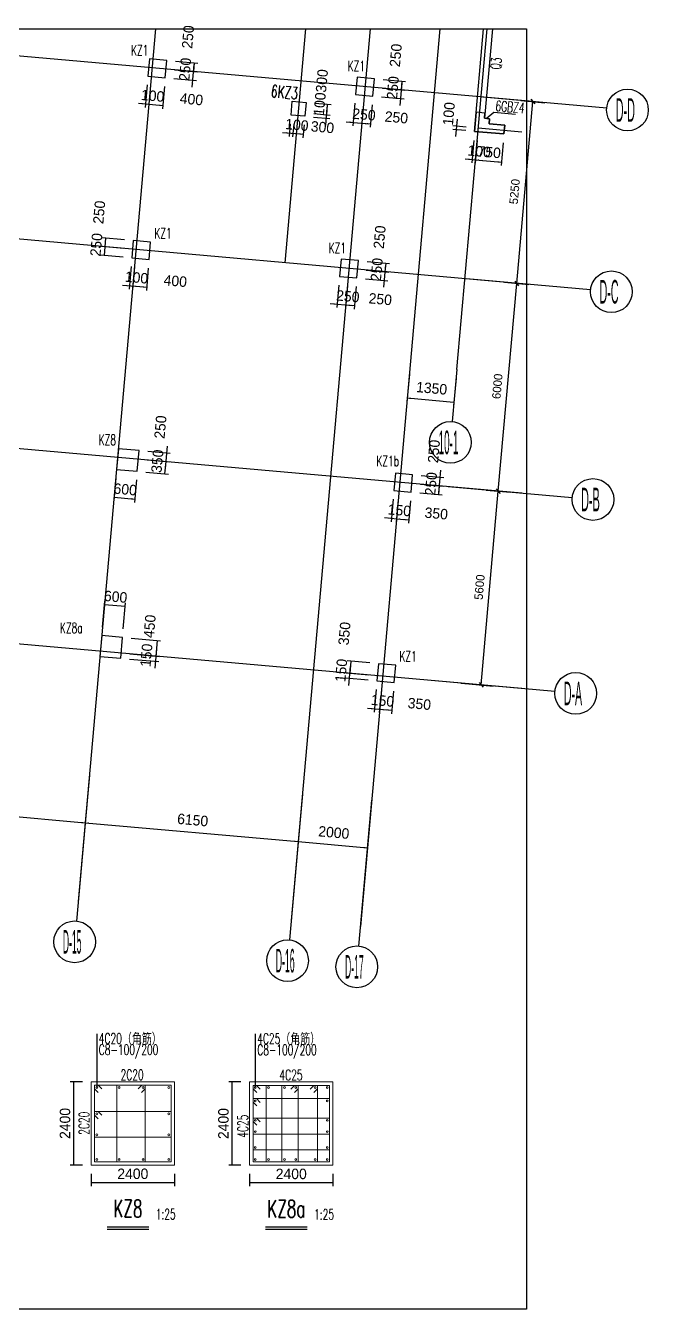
# Model space of a CAD drawing. Extents: x 19107 to 699106, y -67310 to 245688.
# Drawn here: x 46924 to 64838, y -67310 to -30380 of the extents above; entities that cross this region are included whole.
import ezdxf
from ezdxf.enums import TextEntityAlignment as Align

# ---------------------------------------------------------------- set-up
doc = ezdxf.new("R2010")
doc.units = 0
doc.header["$LTSCALE"] = 100
doc.header["$MEASUREMENT"] = 0
for name, color, linetype in [('22000', 2, 'Continuous'), ('AXIS', 3, 'Continuous'), ('b边缘构件', 235, 'Continuous'), ('cnum', 7, 'Continuous'), ('COLU', 7, 'Continuous'), ('DIM', 3, 'Continuous'), ('DOTE', 253, 'Continuous'), ('L-AXIS', 3, 'Continuous'), ('NUM', 7, 'Continuous'), ('PUB_DIM', 3, 'Continuous'), ('TEXT', 7, 'Continuous'), ('THICK', 6, 'Continuous'), ('THIN', 7, 'Continuous'), ('wall-主楼', 2, 'Continuous'), ('剪力墙身标注', 7, 'Continuous'), ('小尺寸', 4, 'Continuous'), ('柱', 2, 'Continuous')]:
    doc.layers.add(name, color=color, linetype=linetype)
for name, color, linetype, lineweight in [('REIN', 6, 'Continuous', 18), ('Z-柱大样外框', 7, 'ByLayer', 18), ('Z-详图标注', 3, 'Continuous', 18)]:
    doc.layers.add(name, color=color, linetype=linetype, lineweight=lineweight)
doc.styles.add('cadreader_textstyle', font='cadreader_textstyle')
doc.styles.add('hztxt', font='hztxt')
doc.styles.get("Standard").update_dxf_attribs({"font": 'standard'})
doc.dimstyles.get("Standard").update_dxf_attribs({"dimtxt": 300, "dimasz": 100, "dimexe": 100, "dimexo": 250, "dimgap": 100, "dimtad": 0, "dimtoh": 1, "dimdec": 0, "dimdsep": 46, "dimcen": 0.09, "dimclrt": 7, "dimadec": 0, "dimazin": 0, "dimtfac": 1, "dimtdec": 4, "dimtofl": 0, "dimtmove": 0, "dimatfit": 3, "dimfxl": 1, "dimtolj": 1, "dimtzin": 0, "dimarcsym": 0})

# ---------------------------------------------------------------- blocks, each defined once
blk = doc.blocks.new('*D3913')
at = {"layer": 'Z-详图标注', "color": 0, "linetype": 'ByBlock', "lineweight": -2}
for p, q in [((48807, -63413), (48807, -63763)), ((51207, -63413), (51207, -63763)), ((48807, -63663), (51207, -63663))]:
    blk.add_line(p, q, dxfattribs=at)
for points in [[(48807, -63663), (48907, -63647), (48907, -63680)], [(51207, -63663), (51107, -63680), (51107, -63647)]]:
    blk.add_solid(points, dxfattribs=at)
at = {"layer": 'Z-详图标注', "color": 7, "linetype": 'Continuous', "lineweight": -2, "insert": (50007, -63413), "char_height": 300, "width": 785, "attachment_point": 5, "style": 'hztxt'}
blk.add_mtext('2400', dxfattribs=at)
blk = doc.blocks.new('*D3546')
at = {"layer": 'Z-详图标注', "color": 0, "linetype": 'ByBlock', "lineweight": -2}
for p, q in [((48557, -60763), (48207, -60763)), ((48307, -63163), (48307, -60763)), ((48557, -63163), (48207, -63163))]:
    blk.add_line(p, q, dxfattribs=at)
for points in [[(48307, -60763), (48324, -60863), (48290, -60863)], [(48307, -63163), (48290, -63063), (48324, -63063)]]:
    blk.add_solid(points, dxfattribs=at)
at = {"layer": 'Z-详图标注', "color": 7, "linetype": 'Continuous', "lineweight": -2, "insert": (48057, -61963), "char_height": 300, "width": 785, "attachment_point": 5, "rotation": 90, "style": 'hztxt'}
blk.add_mtext('2400', dxfattribs=at)
blk = doc.blocks.new('*D2139')
at = {"layer": 'Z-详图标注', "color": 0, "linetype": 'ByBlock', "lineweight": -2}
for p, q in [((53365, -63416), (53365, -63766)), ((55765, -63416), (55765, -63766)), ((53365, -63666), (55765, -63666))]:
    blk.add_line(p, q, dxfattribs=at)
for points in [[(53365, -63666), (53465, -63650), (53465, -63683)], [(55765, -63666), (55665, -63683), (55665, -63650)]]:
    blk.add_solid(points, dxfattribs=at)
at = {"layer": 'Z-详图标注', "color": 7, "linetype": 'Continuous', "lineweight": -2, "insert": (54565, -63416), "char_height": 300, "width": 785, "attachment_point": 5, "style": 'hztxt'}
blk.add_mtext('2400', dxfattribs=at)
blk = doc.blocks.new('*D1775')
at = {"layer": 'Z-详图标注', "color": 0, "linetype": 'ByBlock', "lineweight": -2}
for p, q in [((53115, -60766), (52765, -60766)), ((52865, -63166), (52865, -60766)), ((53115, -63166), (52765, -63166))]:
    blk.add_line(p, q, dxfattribs=at)
for points in [[(52865, -60766), (52881, -60866), (52848, -60866)], [(52865, -63166), (52848, -63066), (52881, -63066)]]:
    blk.add_solid(points, dxfattribs=at)
at = {"layer": 'Z-详图标注', "color": 7, "linetype": 'Continuous', "lineweight": -2, "insert": (52615, -61966), "char_height": 300, "width": 785, "attachment_point": 5, "rotation": 90, "style": 'hztxt'}
blk.add_mtext('2400', dxfattribs=at)
blk = doc.blocks.new('*D270')
at = {"layer": 'L-AXIS', "color": 0, "linetype": 'ByBlock', "lineweight": -2}
for p, q in [((41586, -51309), (41456, -52774)), ((48758, -51945), (48628, -53410)), ((41465, -52674), (48637, -53310))]:
    blk.add_line(p, q, dxfattribs=at)
for points in [[(41465, -52674), (41566, -52666), (41563, -52699)], [(48637, -53310), (48535, -53318), (48538, -53285)]]:
    blk.add_solid(points, dxfattribs=at)
at = {"layer": 'L-AXIS', "color": 7, "linetype": 'Continuous', "lineweight": -2, "insert": (45082, -52643), "char_height": 300, "width": 780, "attachment_point": 5, "rotation": 354.9316, "style": 'hztxt'}
blk.add_mtext('7200', dxfattribs=at)
blk = doc.blocks.new('_AXISO')
blk.add_circle((0, 0), 0.5)
blk = doc.blocks.new('*D1167')
at = {"layer": 'L-AXIS', "color": 0, "linetype": 'ByBlock', "lineweight": -2}
for p, q in [((48758, -51945), (48628, -53410)), ((54884, -52488), (54754, -53953)), ((48637, -53310), (54763, -53853))]:
    blk.add_line(p, q, dxfattribs=at)
for points in [[(48637, -53310), (48738, -53302), (48735, -53335)], [(54763, -53853), (54661, -53861), (54664, -53828)]]:
    blk.add_solid(points, dxfattribs=at)
at = {"layer": 'L-AXIS', "color": 7, "linetype": 'Continuous', "lineweight": -2, "insert": (51730, -53233), "char_height": 300, "width": 765, "attachment_point": 5, "rotation": 354.9316, "style": 'hztxt'}
blk.add_mtext('6150', dxfattribs=at)
blk = doc.blocks.new('*D4771')
at = {"layer": 'L-AXIS', "color": 0, "linetype": 'ByBlock', "lineweight": -2}
for p, q in [((54884, -52488), (54754, -53953)), ((56876, -52665), (56746, -54130)), ((54763, -53853), (56755, -54030))]:
    blk.add_line(p, q, dxfattribs=at)
for points in [[(54763, -53853), (54864, -53846), (54861, -53879)], [(56755, -54030), (56654, -54038), (56657, -54005)]]:
    blk.add_solid(points, dxfattribs=at)
at = {"layer": 'L-AXIS', "color": 7, "linetype": 'Continuous', "lineweight": -2, "insert": (55790, -53593), "char_height": 300, "width": 780, "attachment_point": 5, "rotation": 354.9316, "style": 'hztxt'}
blk.add_mtext('2000', dxfattribs=at)
blk = doc.blocks.new('*D4376')
at = {"layer": 'L-AXIS', "color": 0, "linetype": 'ByBlock', "lineweight": -2}
for p, q in [((57963, -40402), (57893, -41200)), ((59308, -40522), (59237, -41320)), ((59246, -41220), (57901, -41101))]:
    blk.add_line(p, q, dxfattribs=at)
for points in [[(57901, -41101), (58002, -41093), (58000, -41126)], [(59246, -41220), (59145, -41228), (59148, -41195)]]:
    blk.add_solid(points, dxfattribs=at)
at = {"layer": 'L-AXIS', "color": 7, "linetype": 'Continuous', "lineweight": -2, "insert": (58605, -40812), "char_height": 300, "width": 690, "attachment_point": 5, "rotation": 354.9316, "style": 'hztxt'}
blk.add_mtext('1350', dxfattribs=at)
blk = doc.blocks.new('*D915')
at = {"layer": '小尺寸', "color": 0, "linetype": 'ByBlock', "lineweight": -2}
for p, q in [((59814, -33679), (59757, -34327)), ((59914, -33688), (59857, -34336)), ((59567, -34210), (60065, -34254))]:
    blk.add_line(p, q, dxfattribs=at)
for points in [[(59766, -34227), (59665, -34235), (59668, -34202)], [(59865, -34236), (59966, -34228), (59963, -34261)]]:
    blk.add_solid(points, dxfattribs=at)
at = {"layer": '小尺寸', "color": 7, "linetype": 'Continuous', "lineweight": -2, "insert": (59974, -33995), "char_height": 300, "width": 476.67, "attachment_point": 5, "rotation": 354.9316, "style": 'hztxt'}
blk.add_mtext('100', dxfattribs=at)
blk = doc.blocks.new('*D4491')
at = {"layer": '小尺寸', "color": 0, "linetype": 'ByBlock', "lineweight": -2}
for p, q in [((59914, -33688), (59857, -34336)), ((60661, -33754), (60604, -34402)), ((59865, -34236), (60612, -34302))]:
    blk.add_line(p, q, dxfattribs=at)
for points in [[(59865, -34236), (59966, -34228), (59963, -34261)], [(60612, -34302), (60511, -34310), (60514, -34277)]]:
    blk.add_solid(points, dxfattribs=at)
at = {"layer": '小尺寸', "color": 7, "linetype": 'Continuous', "lineweight": -2, "insert": (60261, -34020), "char_height": 300, "width": 566.67, "attachment_point": 5, "rotation": 354.9316, "style": 'hztxt'}
blk.add_mtext('750', dxfattribs=at)
blk = doc.blocks.new('*D17')
at = {"layer": '小尺寸', "color": 0, "linetype": 'ByBlock', "lineweight": -2}
for p, q in [((59335, -33074), (59291, -33572)), ((59588, -33398), (59209, -33364)), ((59597, -33298), (59217, -33264))]:
    blk.add_line(p, q, dxfattribs=at)
for points in [[(59317, -33273), (59309, -33172), (59342, -33175)], [(59308, -33373), (59316, -33474), (59283, -33471)]]:
    blk.add_solid(points, dxfattribs=at)
at = {"layer": '小尺寸', "color": 7, "linetype": 'Continuous', "lineweight": -2, "insert": (59098, -32914), "char_height": 300, "width": 476.67, "attachment_point": 5, "rotation": 84.9316, "style": 'hztxt'}
blk.add_mtext('100', dxfattribs=at)
blk = doc.blocks.new('*D4972')
at = {"layer": '小尺寸', "color": 0, "linetype": 'ByBlock', "lineweight": -2}
for p, q in [((54536, -33200), (54503, -33567)), ((54636, -33209), (54603, -33576)), ((54313, -33450), (54811, -33494))]:
    blk.add_line(p, q, dxfattribs=at)
for points in [[(54512, -33467), (54411, -33475), (54414, -33442)], [(54612, -33476), (54713, -33469), (54710, -33502)]]:
    blk.add_solid(points, dxfattribs=at)
at = {"layer": '小尺寸', "color": 7, "linetype": 'Continuous', "lineweight": -2, "insert": (54727, -33235), "char_height": 300, "width": 476.67, "attachment_point": 5, "rotation": 354.9316, "style": 'hztxt'}
blk.add_mtext('100', dxfattribs=at)
blk = doc.blocks.new('*D3244')
at = {"layer": '小尺寸', "color": 0, "linetype": 'ByBlock', "lineweight": -2}
for p, q in [((54636, -33209), (54603, -33576)), ((54934, -33236), (54902, -33602)), ((54612, -33476), (54911, -33503))]:
    blk.add_line(p, q, dxfattribs=at)
for points in [[(54612, -33476), (54713, -33469), (54710, -33502)], [(54911, -33503), (54810, -33511), (54813, -33477)]]:
    blk.add_solid(points, dxfattribs=at)
at = {"layer": '小尺寸', "color": 7, "linetype": 'Continuous', "lineweight": -2, "insert": (55464, -33301), "char_height": 300, "width": 566.67, "attachment_point": 5, "rotation": 354.9316, "style": 'hztxt'}
blk.add_mtext('300', dxfattribs=at)
blk = doc.blocks.new('*D2880')
at = {"layer": '小尺寸', "color": 0, "linetype": 'ByBlock', "lineweight": -2}
for p, q in [((55557, -33241), (55602, -32743)), ((55206, -33009), (55675, -33050)), ((55214, -32909), (55683, -32951))]:
    blk.add_line(p, q, dxfattribs=at)
for points in [[(55584, -32942), (55576, -32841), (55609, -32844)], [(55575, -33042), (55583, -33143), (55550, -33140)]]:
    blk.add_solid(points, dxfattribs=at)
at = {"layer": '小尺寸', "color": 7, "linetype": 'Continuous', "lineweight": -2, "insert": (55384, -32635), "char_height": 300, "width": 476.67, "attachment_point": 5, "rotation": 84.9316, "style": 'hztxt'}
blk.add_mtext('100', dxfattribs=at)
blk = doc.blocks.new('*D3821')
at = {"layer": '小尺寸', "color": 0, "linetype": 'ByBlock', "lineweight": -2}
for p, q in [((55241, -32610), (55710, -32652)), ((55584, -32942), (55610, -32643)), ((55214, -32909), (55683, -32951))]:
    blk.add_line(p, q, dxfattribs=at)
for points in [[(55584, -32942), (55576, -32841), (55609, -32844)], [(55610, -32643), (55618, -32744), (55585, -32741)]]:
    blk.add_solid(points, dxfattribs=at)
at = {"layer": '小尺寸', "color": 7, "linetype": 'Continuous', "lineweight": -2, "insert": (55447, -31967), "char_height": 300, "width": 566.67, "attachment_point": 5, "rotation": 84.9316, "style": 'hztxt'}
blk.add_mtext('300', dxfattribs=at)
blk = doc.blocks.new('*D4090')
at = {"layer": 'DIM', "color": 0, "linetype": 'ByBlock', "lineweight": -2}
for p, q in [((49516, -43397), (49458, -44044)), ((50113, -43450), (50056, -44097)), ((49467, -43945), (50065, -43998))]:
    blk.add_line(p, q, dxfattribs=at)
for points in [[(49467, -43945), (49568, -43937), (49565, -43970)], [(50065, -43998), (49964, -44006), (49967, -43972)]]:
    blk.add_solid(points, dxfattribs=at)
at = {"layer": 'DIM', "color": 7, "linetype": 'Continuous', "lineweight": -2, "insert": (49788, -43722), "char_height": 300, "width": 556.67, "attachment_point": 5, "rotation": 354.9316, "style": 'hztxt'}
blk.add_mtext('600', dxfattribs=at)
blk = doc.blocks.new('*D5092')
at = {"layer": 'DIM', "color": 0, "linetype": 'ByBlock', "lineweight": -2}
for p, q in [((50415, -42874), (51063, -42932)), ((50932, -43272), (50963, -42923)), ((50385, -43223), (51032, -43280))]:
    blk.add_line(p, q, dxfattribs=at)
for points in [[(50932, -43272), (50925, -43171), (50958, -43173)], [(50963, -42923), (50971, -43024), (50938, -43021)]]:
    blk.add_solid(points, dxfattribs=at)
at = {"layer": 'DIM', "color": 7, "linetype": 'Continuous', "lineweight": -2, "insert": (50713, -42910), "char_height": 300, "width": 566.67, "attachment_point": 5, "rotation": 84.9316, "style": 'hztxt'}
blk.add_mtext('350', dxfattribs=at)
blk = doc.blocks.new('*D4713')
at = {"layer": 'DIM', "color": 0, "linetype": 'ByBlock', "lineweight": -2}
for p, q in [((50438, -42625), (51085, -42683)), ((50946, -43122), (51003, -42475)), ((50415, -42874), (51063, -42932))]:
    blk.add_line(p, q, dxfattribs=at)
for points in [[(50985, -42674), (50978, -42573), (51011, -42576)], [(50963, -42923), (50971, -43024), (50938, -43021)]]:
    blk.add_solid(points, dxfattribs=at)
at = {"layer": 'DIM', "color": 7, "linetype": 'Continuous', "lineweight": -2, "insert": (50801, -41928), "char_height": 300, "width": 566.67, "attachment_point": 5, "rotation": 84.9316, "style": 'hztxt'}
blk.add_mtext('250', dxfattribs=at)
blk = doc.blocks.new('*D4948')
at = {"layer": 'DIM', "color": 0, "linetype": 'ByBlock', "lineweight": -2}
for p, q in [((55932, -37842), (55874, -38489)), ((56181, -37864), (56123, -38511)), ((55684, -38372), (56331, -38429))]:
    blk.add_line(p, q, dxfattribs=at)
for points in [[(55883, -38390), (55782, -38397), (55785, -38364)], [(56132, -38412), (56233, -38404), (56230, -38437)]]:
    blk.add_solid(points, dxfattribs=at)
at = {"layer": 'DIM', "color": 7, "linetype": 'Continuous', "lineweight": -2, "insert": (56194, -38166), "char_height": 300, "width": 566.67, "attachment_point": 5, "rotation": 354.9316, "style": 'hztxt'}
blk.add_mtext('250', dxfattribs=at)
blk = doc.blocks.new('*D3196')
at = {"layer": 'DIM', "color": 0, "linetype": 'ByBlock', "lineweight": -2}
for p, q in [((56181, -37864), (56123, -38511)), ((56430, -37886), (56372, -38533)), ((56132, -38412), (56381, -38434))]:
    blk.add_line(p, q, dxfattribs=at)
for points in [[(56132, -38412), (56233, -38404), (56230, -38437)], [(56381, -38434), (56280, -38442), (56283, -38408)]]:
    blk.add_solid(points, dxfattribs=at)
at = {"layer": 'DIM', "color": 7, "linetype": 'Continuous', "lineweight": -2, "insert": (57127, -38249), "char_height": 300, "width": 566.67, "attachment_point": 5, "rotation": 354.9316, "style": 'hztxt'}
blk.add_mtext('250', dxfattribs=at)
blk = doc.blocks.new('*D2864')
at = {"layer": 'DIM', "color": 0, "linetype": 'ByBlock', "lineweight": -2}
for p, q in [((57231, -37907), (57288, -37259)), ((56701, -37659), (57348, -37716)), ((56723, -37410), (57370, -37467))]:
    blk.add_line(p, q, dxfattribs=at)
for points in [[(57271, -37459), (57263, -37358), (57296, -37360)], [(57249, -37708), (57256, -37809), (57223, -37806)]]:
    blk.add_solid(points, dxfattribs=at)
at = {"layer": 'DIM', "color": 7, "linetype": 'Continuous', "lineweight": -2, "insert": (57025, -37396), "char_height": 300, "width": 566.67, "attachment_point": 5, "rotation": 84.9316, "style": 'hztxt'}
blk.add_mtext('250', dxfattribs=at)
blk = doc.blocks.new('*D3789')
at = {"layer": 'DIM', "color": 0, "linetype": 'ByBlock', "lineweight": -2}
for p, q in [((56745, -37161), (57392, -37218)), ((57271, -37459), (57293, -37210)), ((56723, -37410), (57370, -37467))]:
    blk.add_line(p, q, dxfattribs=at)
for points in [[(57293, -37210), (57301, -37311), (57267, -37308)], [(57271, -37459), (57263, -37358), (57296, -37360)]]:
    blk.add_solid(points, dxfattribs=at)
at = {"layer": 'DIM', "color": 7, "linetype": 'Continuous', "lineweight": -2, "insert": (57108, -36464), "char_height": 300, "width": 566.67, "attachment_point": 5, "rotation": 84.9316, "style": 'hztxt'}
blk.add_mtext('250', dxfattribs=at)
blk = doc.blocks.new('*D2499')
at = {"layer": 'DIM', "color": 0, "linetype": 'ByBlock', "lineweight": -2}
for p, q in [((57493, -44004), (57436, -44651)), ((57643, -44017), (57585, -44665)), ((57246, -44534), (57793, -44583))]:
    blk.add_line(p, q, dxfattribs=at)
for points in [[(57445, -44552), (57344, -44559), (57347, -44526)], [(57594, -44565), (57695, -44557), (57692, -44590)]]:
    blk.add_solid(points, dxfattribs=at)
at = {"layer": 'DIM', "color": 7, "linetype": 'Continuous', "lineweight": -2, "insert": (57677, -44321), "char_height": 300, "width": 476.67, "attachment_point": 5, "rotation": 354.9316, "style": 'hztxt'}
blk.add_mtext('150', dxfattribs=at)
blk = doc.blocks.new('*D2118')
at = {"layer": 'DIM', "color": 0, "linetype": 'ByBlock', "lineweight": -2}
for p, q in [((57643, -44017), (57585, -44665)), ((57991, -44048), (57934, -44696)), ((57594, -44565), (57943, -44596))]:
    blk.add_line(p, q, dxfattribs=at)
for points in [[(57594, -44565), (57695, -44557), (57692, -44590)], [(57943, -44596), (57842, -44604), (57845, -44570)]]:
    blk.add_solid(points, dxfattribs=at)
at = {"layer": 'DIM', "color": 7, "linetype": 'Continuous', "lineweight": -2, "insert": (58738, -44415), "char_height": 300, "width": 566.67, "attachment_point": 5, "rotation": 354.9316, "style": 'hztxt'}
blk.add_mtext('350', dxfattribs=at)
blk = doc.blocks.new('*D451')
at = {"layer": 'DIM', "color": 0, "linetype": 'ByBlock', "lineweight": -2}
for p, q in [((58285, -43572), (58932, -43630)), ((58262, -43821), (58910, -43879)), ((58810, -43870), (58832, -43621))]:
    blk.add_line(p, q, dxfattribs=at)
for points in [[(58810, -43870), (58803, -43769), (58836, -43772)], [(58832, -43621), (58840, -43722), (58807, -43719)]]:
    blk.add_solid(points, dxfattribs=at)
at = {"layer": 'DIM', "color": 7, "linetype": 'Continuous', "lineweight": -2, "insert": (58587, -43559), "char_height": 300, "width": 566.67, "attachment_point": 5, "rotation": 84.9316, "style": 'hztxt'}
blk.add_mtext('250', dxfattribs=at)
blk = doc.blocks.new('*D81')
at = {"layer": 'DIM', "color": 0, "linetype": 'ByBlock', "lineweight": -2}
for p, q in [((58815, -43820), (58872, -43172)), ((58285, -43572), (58932, -43630)), ((58307, -43323), (58954, -43381))]:
    blk.add_line(p, q, dxfattribs=at)
for points in [[(58854, -43372), (58847, -43271), (58880, -43274)], [(58832, -43621), (58840, -43722), (58807, -43719)]]:
    blk.add_solid(points, dxfattribs=at)
at = {"layer": 'DIM', "color": 7, "linetype": 'Continuous', "lineweight": -2, "insert": (58670, -42626), "char_height": 300, "width": 566.67, "attachment_point": 5, "rotation": 84.9316, "style": 'hztxt'}
blk.add_mtext('250', dxfattribs=at)
blk = doc.blocks.new('*D4526')
at = {"layer": 'DIM', "color": 0, "linetype": 'ByBlock', "lineweight": -2}
for p, q in [((56395, -32612), (56338, -33260)), ((56644, -32634), (56587, -33282)), ((56148, -33143), (56795, -33200))]:
    blk.add_line(p, q, dxfattribs=at)
for points in [[(56347, -33160), (56246, -33168), (56249, -33135)], [(56596, -33182), (56697, -33175), (56694, -33208)]]:
    blk.add_solid(points, dxfattribs=at)
at = {"layer": 'DIM', "color": 7, "linetype": 'Continuous', "lineweight": -2, "insert": (56658, -32937), "char_height": 300, "width": 566.67, "attachment_point": 5, "rotation": 354.9316, "style": 'hztxt'}
blk.add_mtext('250', dxfattribs=at)
blk = doc.blocks.new('*D4089')
at = {"layer": 'DIM', "color": 0, "linetype": 'ByBlock', "lineweight": -2}
for p, q in [((56644, -32634), (56587, -33282)), ((56893, -32657), (56836, -33304)), ((56596, -33182), (56845, -33204))]:
    blk.add_line(p, q, dxfattribs=at)
for points in [[(56596, -33182), (56697, -33175), (56694, -33208)], [(56845, -33204), (56744, -33212), (56747, -33179)]]:
    blk.add_solid(points, dxfattribs=at)
at = {"layer": 'DIM', "color": 7, "linetype": 'Continuous', "lineweight": -2, "insert": (57591, -33020), "char_height": 300, "width": 566.67, "attachment_point": 5, "rotation": 354.9316, "style": 'hztxt'}
blk.add_mtext('250', dxfattribs=at)
blk = doc.blocks.new('*D5046')
at = {"layer": 'DIM', "color": 0, "linetype": 'ByBlock', "lineweight": -2}
for p, q in [((57695, -32677), (57752, -32030)), ((57165, -32430), (57812, -32487)), ((57187, -32181), (57834, -32238))]:
    blk.add_line(p, q, dxfattribs=at)
for points in [[(57734, -32229), (57727, -32128), (57760, -32131)], [(57712, -32478), (57720, -32579), (57687, -32576)]]:
    blk.add_solid(points, dxfattribs=at)
at = {"layer": 'DIM', "color": 7, "linetype": 'Continuous', "lineweight": -2, "insert": (57489, -32167), "char_height": 300, "width": 566.67, "attachment_point": 5, "rotation": 84.9316, "style": 'hztxt'}
blk.add_mtext('250', dxfattribs=at)
blk = doc.blocks.new('*D4712')
at = {"layer": 'DIM', "color": 0, "linetype": 'ByBlock', "lineweight": -2}
for p, q in [((57209, -31932), (57856, -31989)), ((57734, -32229), (57757, -31980)), ((57187, -32181), (57834, -32238))]:
    blk.add_line(p, q, dxfattribs=at)
for points in [[(57734, -32229), (57727, -32128), (57760, -32131)], [(57757, -31980), (57764, -32081), (57731, -32078)]]:
    blk.add_solid(points, dxfattribs=at)
at = {"layer": 'DIM', "color": 7, "linetype": 'Continuous', "lineweight": -2, "insert": (57572, -31234), "char_height": 300, "width": 566.67, "attachment_point": 5, "rotation": 84.9316, "style": 'hztxt'}
blk.add_mtext('250', dxfattribs=at)
blk = doc.blocks.new('*D1112')
at = {"layer": 'DIM', "color": 0, "linetype": 'ByBlock', "lineweight": -2}
for p, q in [((50419, -32082), (50361, -32730)), ((50518, -32091), (50461, -32739)), ((50171, -32612), (50669, -32657))]:
    blk.add_line(p, q, dxfattribs=at)
for points in [[(50370, -32630), (50269, -32638), (50272, -32605)], [(50470, -32639), (50571, -32631), (50568, -32664)]]:
    blk.add_solid(points, dxfattribs=at)
at = {"layer": 'DIM', "color": 7, "linetype": 'Continuous', "lineweight": -2, "insert": (50578, -32398), "char_height": 300, "width": 476.67, "attachment_point": 5, "rotation": 354.9316, "style": 'hztxt'}
blk.add_mtext('100', dxfattribs=at)
blk = doc.blocks.new('*D1346')
at = {"layer": 'DIM', "color": 0, "linetype": 'ByBlock', "lineweight": -2}
for p, q in [((50518, -32091), (50461, -32739)), ((50917, -32126), (50859, -32774)), ((50470, -32639), (50868, -32674))]:
    blk.add_line(p, q, dxfattribs=at)
for points in [[(50470, -32639), (50571, -32631), (50568, -32664)], [(50868, -32674), (50767, -32682), (50770, -32649)]]:
    blk.add_solid(points, dxfattribs=at)
at = {"layer": 'DIM', "color": 7, "linetype": 'Continuous', "lineweight": -2, "insert": (51694, -32497), "char_height": 300, "width": 576.67, "attachment_point": 5, "rotation": 354.9316, "style": 'hztxt'}
blk.add_mtext('400', dxfattribs=at)
blk = doc.blocks.new('*D965')
at = {"layer": 'DIM', "color": 0, "linetype": 'ByBlock', "lineweight": -2}
for p, q in [((51210, -31651), (51858, -31708)), ((51718, -32147), (51776, -31500)), ((51188, -31900), (51835, -31957))]:
    blk.add_line(p, q, dxfattribs=at)
for points in [[(51758, -31699), (51750, -31598), (51783, -31601)], [(51736, -31948), (51744, -32049), (51710, -32046)]]:
    blk.add_solid(points, dxfattribs=at)
at = {"layer": 'DIM', "color": 7, "linetype": 'Continuous', "lineweight": -2, "insert": (51512, -31637), "char_height": 300, "width": 566.67, "attachment_point": 5, "rotation": 84.9316, "style": 'hztxt'}
blk.add_mtext('250', dxfattribs=at)
blk = doc.blocks.new('*D4616')
at = {"layer": 'DIM', "color": 0, "linetype": 'ByBlock', "lineweight": -2}
for p, q in [((51210, -31651), (51858, -31708)), ((51232, -31401), (51880, -31459)), ((51758, -31699), (51780, -31450))]:
    blk.add_line(p, q, dxfattribs=at)
for points in [[(51758, -31699), (51750, -31598), (51783, -31601)], [(51780, -31450), (51788, -31551), (51755, -31548)]]:
    blk.add_solid(points, dxfattribs=at)
at = {"layer": 'DIM', "color": 7, "linetype": 'Continuous', "lineweight": -2, "insert": (51595, -30704), "char_height": 300, "width": 566.67, "attachment_point": 5, "rotation": 84.9316, "style": 'hztxt'}
blk.add_mtext('250', dxfattribs=at)
blk = doc.blocks.new('*D4220')
at = {"layer": 'DIM', "color": 0, "linetype": 'ByBlock', "lineweight": -2}
for p, q in [((49772, -36543), (49125, -36485)), ((49224, -36494), (49202, -36743)), ((49750, -36792), (49103, -36734))]:
    blk.add_line(p, q, dxfattribs=at)
for points in [[(49224, -36494), (49232, -36595), (49199, -36592)], [(49202, -36743), (49195, -36642), (49228, -36645)]]:
    blk.add_solid(points, dxfattribs=at)
at = {"layer": 'DIM', "color": 7, "linetype": 'Continuous', "lineweight": -2, "insert": (49040, -35748), "char_height": 300, "width": 566.67, "attachment_point": 5, "rotation": 84.9316, "style": 'hztxt'}
blk.add_mtext('250', dxfattribs=at)
blk = doc.blocks.new('*D5126')
at = {"layer": 'DIM', "color": 0, "linetype": 'ByBlock', "lineweight": -2}
for p, q in [((49750, -36792), (49103, -36734)), ((49202, -36743), (49180, -36992)), ((49728, -37041), (49081, -36983))]:
    blk.add_line(p, q, dxfattribs=at)
for points in [[(49180, -36992), (49173, -36891), (49206, -36894)], [(49202, -36743), (49210, -36844), (49177, -36841)]]:
    blk.add_solid(points, dxfattribs=at)
at = {"layer": 'DIM', "color": 7, "linetype": 'Continuous', "lineweight": -2, "insert": (48957, -36681), "char_height": 300, "width": 566.67, "attachment_point": 5, "rotation": 84.9316, "style": 'hztxt'}
blk.add_mtext('250', dxfattribs=at)
blk = doc.blocks.new('*D4764')
at = {"layer": 'DIM', "color": 0, "linetype": 'ByBlock', "lineweight": -2}
for p, q in [((49955, -37312), (49898, -37959)), ((50055, -37321), (49997, -37968)), ((49707, -37842), (50205, -37886))]:
    blk.add_line(p, q, dxfattribs=at)
for points in [[(49906, -37860), (49805, -37867), (49808, -37834)], [(50006, -37868), (50107, -37861), (50104, -37894)]]:
    blk.add_solid(points, dxfattribs=at)
at = {"layer": 'DIM', "color": 7, "linetype": 'Continuous', "lineweight": -2, "insert": (50114, -37627), "char_height": 300, "width": 476.67, "attachment_point": 5, "rotation": 354.9316, "style": 'hztxt'}
blk.add_mtext('100', dxfattribs=at)
blk = doc.blocks.new('*D5069')
at = {"layer": 'DIM', "color": 0, "linetype": 'ByBlock', "lineweight": -2}
for p, q in [((50055, -37321), (49997, -37968)), ((50453, -37356), (50396, -38003)), ((50006, -37868), (50405, -37904))]:
    blk.add_line(p, q, dxfattribs=at)
for points in [[(50006, -37868), (50107, -37861), (50104, -37894)], [(50405, -37904), (50303, -37912), (50306, -37878)]]:
    blk.add_solid(points, dxfattribs=at)
at = {"layer": 'DIM', "color": 7, "linetype": 'Continuous', "lineweight": -2, "insert": (51230, -37726), "char_height": 300, "width": 576.67, "attachment_point": 5, "rotation": 354.9316, "style": 'hztxt'}
blk.add_mtext('400', dxfattribs=at)
blk = doc.blocks.new('*D2255')
at = {"layer": 'DIM', "color": 0, "linetype": 'ByBlock', "lineweight": -2}
for p, q in [((56825, -48713), (56177, -48656)), ((56277, -48665), (56246, -49013)), ((56794, -49062), (56146, -49004))]:
    blk.add_line(p, q, dxfattribs=at)
for points in [[(56277, -48665), (56285, -48766), (56251, -48763)], [(56246, -49013), (56238, -48912), (56271, -48915)]]:
    blk.add_solid(points, dxfattribs=at)
at = {"layer": 'DIM', "color": 7, "linetype": 'Continuous', "lineweight": -2, "insert": (56096, -47869), "char_height": 300, "width": 566.67, "attachment_point": 5, "rotation": 84.9316, "style": 'hztxt'}
blk.add_mtext('350', dxfattribs=at)
blk = doc.blocks.new('*D495')
at = {"layer": 'DIM', "color": 0, "linetype": 'ByBlock', "lineweight": -2}
for p, q in [((56794, -49062), (56146, -49004)), ((56264, -48814), (56215, -49362)), ((56780, -49211), (56133, -49154))]:
    blk.add_line(p, q, dxfattribs=at)
for points in [[(56246, -49013), (56238, -48912), (56271, -48915)], [(56233, -49163), (56240, -49264), (56207, -49261)]]:
    blk.add_solid(points, dxfattribs=at)
at = {"layer": 'DIM', "color": 7, "linetype": 'Continuous', "lineweight": -2, "insert": (56002, -48930), "char_height": 300, "width": 476.67, "attachment_point": 5, "rotation": 84.9316, "style": 'hztxt'}
blk.add_mtext('150', dxfattribs=at)
blk = doc.blocks.new('*D124')
at = {"layer": 'DIM', "color": 0, "linetype": 'ByBlock', "lineweight": -2}
for p, q in [((57007, -49482), (56950, -50130)), ((57157, -49496), (57099, -50143)), ((56760, -50013), (57307, -50061))]:
    blk.add_line(p, q, dxfattribs=at)
for points in [[(56959, -50030), (56858, -50038), (56861, -50005)], [(57108, -50043), (57209, -50036), (57206, -50069)]]:
    blk.add_solid(points, dxfattribs=at)
at = {"layer": 'DIM', "color": 7, "linetype": 'Continuous', "lineweight": -2, "insert": (57192, -49800), "char_height": 300, "width": 476.67, "attachment_point": 5, "rotation": 354.9316, "style": 'hztxt'}
blk.add_mtext('150', dxfattribs=at)
blk = doc.blocks.new('*D1111')
at = {"layer": 'DIM', "color": 0, "linetype": 'ByBlock', "lineweight": -2}
for p, q in [((57157, -49496), (57099, -50143)), ((57505, -49527), (57448, -50174)), ((57108, -50043), (57457, -50074))]:
    blk.add_line(p, q, dxfattribs=at)
for points in [[(57108, -50043), (57209, -50036), (57206, -50069)], [(57457, -50074), (57356, -50082), (57359, -50049)]]:
    blk.add_solid(points, dxfattribs=at)
at = {"layer": 'DIM', "color": 7, "linetype": 'Continuous', "lineweight": -2, "insert": (58252, -49894), "char_height": 300, "width": 566.67, "attachment_point": 5, "rotation": 354.9316, "style": 'hztxt'}
blk.add_mtext('350', dxfattribs=at)
blk = doc.blocks.new('*D3731')
at = {"layer": 'DIM', "color": 0, "linetype": 'ByBlock', "lineweight": -2}
for p, q in [((49136, -47680), (49201, -46933)), ((49192, -47033), (49790, -47085)), ((49733, -47733), (49799, -46985))]:
    blk.add_line(p, q, dxfattribs=at)
for points in [[(49192, -47033), (49293, -47025), (49290, -47058)], [(49790, -47085), (49689, -47093), (49692, -47060)]]:
    blk.add_solid(points, dxfattribs=at)
at = {"layer": 'DIM', "color": 7, "linetype": 'Continuous', "lineweight": -2, "insert": (49513, -46810), "char_height": 300, "width": 556.67, "attachment_point": 5, "rotation": 355, "style": 'hztxt'}
blk.add_mtext('600', dxfattribs=at)
blk = doc.blocks.new('*D2052')
at = {"layer": 'DIM', "color": 0, "linetype": 'ByBlock', "lineweight": -2}
for p, q in [((49961, -48004), (50807, -48078)), ((50707, -48069), (50668, -48517)), ((49921, -48452), (50768, -48526))]:
    blk.add_line(p, q, dxfattribs=at)
for points in [[(50707, -48069), (50715, -48170), (50682, -48167)], [(50668, -48517), (50660, -48416), (50694, -48419)]]:
    blk.add_solid(points, dxfattribs=at)
at = {"layer": 'DIM', "color": 7, "linetype": 'Continuous', "lineweight": -2, "insert": (50492, -47660), "char_height": 300, "width": 576.67, "attachment_point": 5, "rotation": 85, "style": 'hztxt'}
blk.add_mtext('450', dxfattribs=at)
blk = doc.blocks.new('*D1687')
at = {"layer": 'DIM', "color": 0, "linetype": 'ByBlock', "lineweight": -2}
for p, q in [((50685, -48318), (50637, -48866)), ((49907, -48601), (50754, -48675)), ((49921, -48452), (50767, -48526))]:
    blk.add_line(p, q, dxfattribs=at)
for points in [[(50655, -48667), (50663, -48768), (50629, -48765)], [(50668, -48517), (50660, -48416), (50693, -48419)]]:
    blk.add_solid(points, dxfattribs=at)
at = {"layer": 'DIM', "color": 7, "linetype": 'Continuous', "lineweight": -2, "insert": (50397, -48493), "char_height": 300, "width": 476.67, "attachment_point": 5, "rotation": 85, "style": 'hztxt'}
blk.add_mtext('150', dxfattribs=at)

msp = doc.modelspace()

# ---------------------------------------------------------------- linework, layer by layer
at = {"layer": '22000', "linetype": 'Continuous'}
msp.add_lwpolyline([(19106.5, -30469.4), (61331.1, -30469.4), (61331.1, -67310.5), (19106.5, -67310.5)], close=True, dxfattribs=at)
at = {"layer": 'b边缘构件'}
msp.add_lwpolyline([(59886, -32871.7), (59837.4, -33419.6), (60684.1, -33494.7), (60706.1, -33245.7), (60258.1, -33205.9), (60271.3, -33056.5), (60121.9, -33043.3), (60135.2, -32893.8)], close=True, dxfattribs=at)
at = {"layer": 'COLU'}
for points in [[(50440.9, -31833.3), (50939, -31877.4), (50983.2, -31379.4), (50485.1, -31335.2)], [(56417.5, -32363.3), (56915.5, -32407.5), (56959.7, -31909.5), (56461.7, -31865.3)], [(55953.7, -37592.8), (56451.7, -37637), (56495.9, -37138.9), (55997.9, -37094.8)], [(57029.5, -49233.4), (57527.6, -49277.5), (57571.7, -48779.5), (57073.7, -48735.3)]]:
    msp.add_lwpolyline(points, close=True, dxfattribs=at)
at = {"layer": 'COLU', "color": 30}
for points in [[(49977.1, -37062.7), (50475.2, -37106.9), (50519.4, -36608.9), (50021.3, -36564.7)], [(49537.8, -43147.9), (50135.5, -43200.9), (50188.5, -42603.3), (49590.8, -42550.2)], [(57515.4, -43754.9), (58013.5, -43799), (58057.6, -43301), (57559.6, -43256.8)], [(49060.8, -48526.6), (49658.4, -48579.6), (49711.5, -47982), (49113.8, -47929)]]:
    msp.add_lwpolyline(points, close=True, dxfattribs=at)
at = {"layer": 'DOTE'}
for p, q in [((61514.5, -32564.4), (37892.5, -30469.4)), ((50662.3, -30469.4), (48779.7, -51695.6)), ((54979.2, -30469.4), (54382, -37202.4)), ((56836.4, -30469.4), (54905.7, -52238.9)), ((58844.3, -30469.4), (56897.9, -52415.6)), ((59330.1, -40272.5), (60199.6, -30469.4)), ((61200.9, -33440.1), (59946, -33328.8)), ((61200.9, -37807.2), (19106.5, -34073.8)), ((61200.9, -43830.8), (19106.5, -40097.4)), ((61200.9, -49452.7), (19106.5, -45719.4))]:
    msp.add_line(p, q, dxfattribs=at)
at = {"layer": 'L-AXIS'}
for p, q in [((63640.4, -32753), (60075, -32436.7)), ((63176.6, -37982.4), (59611.2, -37666.2)), ((59330.1, -40272.5), (59197.2, -41771.2)), ((62646.6, -43959), (59081.2, -43642.8)), ((62151.8, -49537.1), (58586.4, -49220.9)), ((48779.7, -51695.6), (48435.1, -55581.2)), ((48730.2, -52253.8), (48385.6, -56139.4)), ((54905.7, -52238.9), (54561.1, -56124.6)), ((56897.9, -52415.6), (56553.2, -56301.2)), ((54856.2, -52797.1), (54511.6, -56682.7)), ((56848.4, -52973.8), (56503.7, -56859.4))]:
    msp.add_line(p, q, dxfattribs=at)
at = {"layer": 'PUB_DIM', "linetype": 'Continuous'}
for points in [[(61458.4, -32497.3), (61570.7, -32631.5)], [(59439.2, -49296.5), (60025.9, -49348.5), (60520.7, -43770.4), (61050.7, -37793.9), (61514.5, -32564.4), (60927.8, -32512.4)], [(61165.9, -32533.5), (61863.2, -32595.3)], [(60702.1, -37763), (61399.4, -37824.8)], [(60994.6, -37726.8), (61106.9, -37861)], [(60172, -43739.5), (60869.3, -43801.3)], [(60464.5, -43703.3), (60576.8, -43837.5)], [(59677.3, -49317.6), (60374.6, -49379.5)], [(59969.8, -49281.4), (60082.1, -49415.6)]]:
    msp.add_lwpolyline(points, dxfattribs=at)
at = {"layer": 'REIN', "color": 6}
for points in [[(49013.1, -61069.3), (48907.1, -60963.2), (48907.1, -60863.2), (51107.1, -60863.2), (51107.1, -63063.2), (48907.1, -63063.2), (48907.1, -60863.2), (49007.1, -60863.2), (49113.1, -60969.3)], [(50160.6, -60969.3), (50266.6, -60863.2), (50366.6, -60863.2), (50366.6, -63063.2), (49545.9, -63063.2), (49545.9, -60863.2), (50366.6, -60863.2), (50366.6, -60963.2), (50260.6, -61069.3)], [(53570.8, -61072.2), (53464.7, -60966.2), (53464.7, -60866.2), (55664.7, -60866.2), (55664.7, -63066.2), (53464.7, -63066.2), (53464.7, -60866.2), (53564.7, -60866.2), (53670.8, -60972.2)], [(55112.5, -60972.2), (55218.5, -60866.2), (55318.5, -60866.2), (55318.5, -63066.2), (53845.7, -63066.2), (53845.7, -60866.2), (55318.5, -60866.2), (55318.5, -60966.2), (55212.5, -61072.2)], [(54553.9, -60972.2), (54660, -60866.2), (54760, -60866.2), (54760, -63066.2), (54294.7, -63066.2), (54294.7, -60866.2), (54760, -60866.2), (54760, -60966.2), (54653.9, -61072.2)], [(53570.8, -61455.7), (53464.7, -61349.6), (53464.7, -61249.6), (55664.7, -61249.6), (55664.7, -62722.4), (53464.7, -62722.4), (53464.7, -61249.6), (53564.7, -61249.6), (53670.8, -61355.7)], [(49013.1, -61827.6), (48907.1, -61721.5), (48907.1, -61621.5), (51107.1, -61621.5), (51107.1, -62354.4), (48907.1, -62354.4), (48907.1, -61621.5), (49007.1, -61621.5), (49113.1, -61727.6)], [(53570.8, -62014.2), (53464.7, -61908.2), (53464.7, -61808.2), (55664.7, -61808.2), (55664.7, -62273.5), (53464.7, -62273.5), (53464.7, -61808.2), (53564.7, -61808.2), (53670.8, -61914.2)]]:
    msp.add_lwpolyline(points, dxfattribs=at)
for points in [[(48947.1, -60928.2, 1), (48997.1, -60928.2, 1)], [(49585.9, -60928.2, 1), (49635.9, -60928.2, 1)], [(50276.6, -60928.2, 1), (50326.6, -60928.2, 1)], [(51017.1, -60928.2, 1), (51067.1, -60928.2, 1)], [(53504.7, -60931.2, 1), (53554.7, -60931.2, 1)], [(53885.7, -60931.2, 1), (53935.7, -60931.2, 1)], [(54344.6, -60931.2, 1), (54394.6, -60931.2, 1)], [(54668.5, -60931.2, 1), (54718.5, -60931.2, 1)], [(55228.5, -60931.2, 1), (55278.5, -60931.2, 1)], [(55574.7, -60931.2, 1), (55624.7, -60931.2, 1)], [(53529.7, -61339.6, 1), (53529.7, -61289.6, 1)], [(55599.7, -61339.6, 1), (55599.7, -61289.6, 1)], [(48947.1, -61686.5, 1), (48997.1, -61686.5, 1)], [(51017.1, -61686.5, 1), (51067.1, -61686.5, 1)], [(53529.7, -61899.6, 1), (53529.7, -61849.6, 1)], [(55599.7, -61899.6, 1), (55599.7, -61849.6, 1)], [(48947.1, -62289.4, 1), (48997.1, -62289.4, 1)], [(51017.1, -62289.4, 1), (51067.1, -62289.4, 1)], [(53529.7, -62223.5, 1), (53529.7, -62173.5, 1)], [(55599.7, -62223.5, 1), (55599.7, -62173.5, 1)], [(53529.7, -62682.4, 1), (53529.7, -62632.4, 1)], [(55599.7, -62682.4, 1), (55599.7, -62632.4, 1)], [(48947.1, -62998.2, 1), (48997.1, -62998.2, 1)], [(49585.9, -62998.2, 1), (49635.9, -62998.2, 1)], [(50276.6, -62998.2, 1), (50326.6, -62998.2, 1)], [(51017.1, -62998.2, 1), (51067.1, -62998.2, 1)], [(53504.7, -63001.2, 1), (53554.7, -63001.2, 1)], [(53885.7, -63001.2, 1), (53935.7, -63001.2, 1)], [(54344.6, -63001.2, 1), (54394.6, -63001.2, 1)], [(54668.5, -63001.2, 1), (54718.5, -63001.2, 1)], [(55228.5, -63001.2, 1), (55278.5, -63001.2, 1)], [(55574.7, -63001.2, 1), (55624.7, -63001.2, 1)]]:
    msp.add_lwpolyline(points, format="xyb", close=True, dxfattribs=at)
at = {"layer": 'THICK'}
for points in [[(49266.2, -64938.4), (50466.2, -64938.4)], [(53823.8, -64941.4), (55023.8, -64941.4)]]:
    msp.add_lwpolyline(points, dxfattribs=at)
at = {"layer": 'THIN'}
for p, q in [((49266.2, -65003.4), (50466.2, -65003.4)), ((53823.8, -65006.4), (55023.8, -65006.4))]:
    msp.add_line(p, q, dxfattribs=at)
at = {"layer": 'THIN', "color": 200}
msp.add_lwpolyline([(60174.9, -33048), (60391.7, -32866.4), (61019.3, -32922.1)], dxfattribs=at)
at = {"layer": 'wall-主楼'}
msp.add_lwpolyline([(60350.2, -30469.4), (60121.9, -33043.3), (60271.3, -33056.5), (60258.1, -33205.9), (60706.3, -33245.7), (60684.2, -33494.7), (59837.5, -33419.6), (60099.2, -30469.4)], dxfattribs=at)
at = {"layer": 'Z-柱大样外框'}
for points in [[(51207.1, -60763.2), (51207.1, -63163.2), (48807.1, -63163.2), (48807.1, -60763.2)], [(55764.7, -60766.2), (55764.7, -63166.2), (53364.7, -63166.2), (53364.7, -60766.2)]]:
    msp.add_lwpolyline(points, close=True, dxfattribs=at)
at = {"layer": '柱'}
for p, q in [((48967.9, -59383.9), (48967.9, -60928.2)), ((53525.5, -59386.8), (53525.5, -60931.2))]:
    msp.add_line(p, q, dxfattribs=at)
msp.add_lwpolyline([(54956.5, -32986.7), (54558.1, -32951.4), (54593.4, -32552.9), (54991.9, -32588.3)], close=True, dxfattribs=at)

# ---------------------------------------------------------------- block references
at = {"layer": 'AXIS'}
ref = msp.add_blockref('_AXISO', (59144.2, -42368.9), dxfattribs=dict(at, xscale=1199.999999999997, yscale=1200, rotation=359.999645787379))
ref.add_attrib('A', '10-1', (58804.8, -42708.3), dxfattribs={"height": 678.82, "style": 'hztxt', "width": 0.313433})
at = {"layer": 'L-AXIS'}
ref = msp.add_blockref('_AXISO', (64238.1, -32806), dxfattribs=dict(at, xscale=1199.999999999997, yscale=1200, rotation=359.999645787379))
ref.add_attrib('A', 'D-D', (63898.7, -33145.4), dxfattribs={"height": 678.82, "style": 'hztxt', "width": 0.344262})
ref = msp.add_blockref('_AXISO', (63774.3, -38035.4), dxfattribs=dict(at, xscale=1199.999999999997, yscale=1200, rotation=359.999645787379))
ref.add_attrib('A', 'D-C', (63434.9, -38374.9), dxfattribs={"height": 678.82, "style": 'hztxt', "width": 0.33871})
ref = msp.add_blockref('_AXISO', (63244.2, -44012), dxfattribs=dict(at, xscale=1199.999999999997, yscale=1200, rotation=359.999645787379))
ref.add_attrib('A', 'D-B', (62904.8, -44351.4), dxfattribs={"height": 678.82, "style": 'hztxt', "width": 0.344262})
ref = msp.add_blockref('_AXISO', (62749.5, -49590.1), dxfattribs=dict(at, xscale=1199.999999999997, yscale=1200, rotation=359.999645787379))
ref.add_attrib('A', 'D-A', (62410.1, -49929.5), dxfattribs={"height": 678.82, "style": 'hztxt', "width": 0.333333})
ref = msp.add_blockref('_AXISO', (48332.6, -56737.1), dxfattribs=dict(at, xscale=1199.999999999997, yscale=1200, rotation=359.999645787379))
ref.add_attrib('A', 'D-15', (47993.2, -57076.5), dxfattribs={"height": 678.82, "style": 'hztxt', "width": 0.272727})
ref = msp.add_blockref('_AXISO', (54458.6, -57280.4), dxfattribs=dict(at, xscale=1199.999999999997, yscale=1200, rotation=359.999645787379))
ref.add_attrib('A', 'D-16', (54119.1, -57619.8), dxfattribs={"height": 678.82, "style": 'hztxt', "width": 0.276316})
ref = msp.add_blockref('_AXISO', (56450.7, -57457.1), dxfattribs=dict(at, xscale=1199.999999999997, yscale=1200, rotation=359.999645787379))
ref.add_attrib('A', 'D-17', (56111.3, -57796.5), dxfattribs={"height": 678.82, "style": 'hztxt', "width": 0.272727})

# ---------------------------------------------------------------- texts
at = {"layer": 'cnum', "color": 200, "width": 0.7}
msp.add_text('6KZ3', height=350, rotation=354.93165, dxfattribs=at).set_placement((53968.4, -32432.2))
at = {"layer": 'NUM', "color": 200, "width": 0.7}
for s, p in [('KZ1', (49953.4, -31238.2)), ('KZ1', (56190.7, -31693)), ('KZ1', (50625.4, -36502.8)), ('KZ1', (55640.6, -36929.3)), ('KZ8a', (47907.6, -47855.9)), ('KZ1', (57677.8, -48673.4))]:
    msp.add_text(s, height=300, dxfattribs=at).set_placement(p)
at = {"layer": 'NUM', "color": 30, "width": 0.7}
for s, p in [('KZ8', (49023.4, -42446)), ('KZ1b', (57013.8, -43052.3))]:
    msp.add_text(s, height=300, dxfattribs=at).set_placement(p)
at = {"layer": 'PUB_DIM', "color": 7, "style": 'cadreader_textstyle'}
for s, p in [('5250', (60989.8, -35153.2)), ('6000', (60492.8, -40756.2)), ('5600', (59980.4, -46533.5))]:
    msp.add_text(s, height=245, rotation=84.93165, dxfattribs=at).set_placement(p, align=Align.MIDDLE)
at = {"layer": 'TEXT', "color": 200, "width": 0.7}
msp.add_text('6GBZ4', height=300, rotation=354.93165, dxfattribs=at).set_placement((60430, -32831.7))
at = {"layer": 'TEXT', "color": 30, "width": 0.7}
for s, p in [('KZ8', (49866.2, -64813.4)), ('KZ8a', (54423.8, -64816.4))]:
    msp.add_text(s, height=500, dxfattribs=at).set_placement(p, align=Align.BOTTOM_CENTER)
at = {"layer": 'TEXT', "width": 0.7}
for p in [(50666.2, -64813.4), (55223.8, -64816.4)]:
    msp.add_text('1:25', height=300, dxfattribs=at).set_placement(p, align=Align.BOTTOM_LEFT)
at = {"layer": '剪力墙身标注', "width": 0.7}
msp.add_text('Q3', height=300, rotation=84.93165, dxfattribs=at).set_placement((60593.7, -31651))
at = {"layer": '柱', "width": 0.7}
for s, p in [('4C20（角筋）', (49027.9, -59370)), ('4C25（角筋）', (53585.6, -59372.9)), ('C8-100/200', (49027.9, -59690.8)), ('C8-100/200', (53585.6, -59693.8))]:
    msp.add_text(s, height=300, dxfattribs=at).set_placement(p, align=Align.TOP_LEFT)
for s, p in [('2C20', (49655.3, -60714.7)), ('4C25', (54226, -60717.6))]:
    msp.add_text(s, height=300, dxfattribs=at).set_placement(p)
for s, p in [('2C20', (48754, -62289.2)), ('4C25', (53321.4, -62374.3))]:
    msp.add_text(s, height=300, rotation=90, dxfattribs=at).set_placement(p)

# ---------------------------------------------------------------- dimensions: what is measured, and where the dimension line sits
at = {"layer": 'DIM', "color": 200}
for p1, p2, picture, middle in [((50961.1, -31628.4), (50983.2, -31379.4), '*D4616', (51550.3, -31210.8)), ((56937.6, -32158.5), (56959.7, -31909.5), '*D4712', (57526.8, -31740.8)), ((50939, -31877.4), (50961.1, -31628.4), '*D965', (51467.6, -32143.3)), ((50440.9, -31833.3), (50540.6, -31842.1), '*D1112', (50191.2, -32363.3)), ((50540.6, -31842.1), (50939, -31877.4), '*D1346', (51107.6, -32444.6)), ((56915.5, -32407.5), (56937.6, -32158.5), '*D5046', (57444.1, -32673.3)), ((56417.5, -32363.3), (56666.5, -32385.4), '*D4526', (56151.7, -32891.9)), ((56666.5, -32385.4), (56915.5, -32407.5), '*D4089', (57084.2, -32974.6)), ((50021.3, -36564.7), (49999.2, -36813.7), '*D4220', (48994.7, -36254.7)), ((56473.8, -37388), (56495.9, -37138.9), '*D3789', (57063, -36970.3)), ((49999.2, -36813.7), (49977.1, -37062.7), '*D5126', (48912, -37187.2)), ((49977.1, -37062.7), (50076.8, -37071.6), '*D4764', (49727.4, -37592.8)), ((50076.8, -37071.6), (50475.2, -37106.9), '*D5069', (50643.8, -37674)), ((56451.7, -37637), (56473.8, -37388), '*D2864', (56980.3, -37902.8)), ((55953.7, -37592.8), (56202.7, -37614.9), '*D4948', (55687.9, -38121.4)), ((56202.7, -37614.9), (56451.7, -37637), '*D3196', (56620.4, -38204.1)), ((50166.4, -42852.1), (50188.5, -42603.3), '*D4713', (50755.6, -42434.6)), ((58035.5, -43550), (58057.6, -43301), '*D81', (58624.7, -43132.4)), ((50135.5, -43200.9), (50166.4, -42852.1), '*D5092', (50664.1, -43466.7)), ((49537.8, -43147.9), (50135.5, -43200.9), '*D4090', (49788.1, -43722.3)), ((58013.5, -43799), (58035.5, -43550), '*D451', (58542, -44064.9)), ((57515.4, -43754.9), (57664.8, -43768.1), '*D2499', (57265.7, -44284.9)), ((57664.8, -43768.1), (58013.5, -43799), '*D2118', (58182.1, -44366.2)), ((57073.7, -48735.3), (57042.8, -49084), '*D2255', (56047.1, -48425.3)), ((57042.8, -49084), (57029.5, -49233.4), '*D495', (55965.8, -49341.7)), ((57029.5, -49233.4), (57178.9, -49246.6), '*D124', (56779.8, -49763.4)), ((57178.9, -49246.6), (57527.6, -49277.5), '*D1111', (57696.2, -49844.7))]:
    dim = msp.add_aligned_dim(p1=p1, p2=p2, distance=-800, dimstyle='Standard', dxfattribs=at)
    dim.commit()
    dim.dimension.update_dxf_attribs({"geometry": picture, "text_midpoint": middle})
for base, p1, p2, angle, picture, middle in [((49789.9, -47085.1), (49113.8, -47929), (49711.5, -47982), 355, '*D3731', (49512.8, -46809.9)), ((50668.2, -48517.4), (49711.5, -47982), (49671.7, -48430.2), 265, '*D2052', (50438.8, -48271.5)), ((50654.7, -48666.8), (49671.7, -48430.2), (49658.4, -48579.6), 265, '*D1687', (50360.5, -48904.7))]:
    dim = msp.add_linear_dim(base=base, p1=p1, p2=p2, angle=angle, dimstyle='Standard', dxfattribs=at)
    dim.commit()
    dim.dimension.update_dxf_attribs({"geometry": picture, "text_midpoint": middle})
at = {"layer": 'L-AXIS'}
for base, p1, p2, picture, middle in [((57901.4, -41100.7), (59330.1, -40272.5), (57985.4, -40153.3), '*D4376', (58604.7, -40811.7)), ((48636.5, -53310), (41607.9, -51059.5), (48779.7, -51695.6), '*D270', (45081.5, -52643.4)), ((54762.5, -53853.3), (48779.7, -51695.6), (54905.7, -52238.9), '*D1167', (51730.4, -53233.1)), ((56754.7, -54030), (54905.7, -52238.9), (56897.9, -52415.6), '*D4771', (55789.5, -53593.1))]:
    dim = msp.add_linear_dim(base=base, p1=p1, p2=p2, angle=354.93165, dimstyle='Standard', dxfattribs=at)
    dim.commit()
    dim.dimension.update_dxf_attribs({"geometry": picture, "text_midpoint": middle})
at = {"layer": 'Z-详图标注'}
for base, p1, p2, picture, middle in [((48307.1, -60763.2), (48807.1, -63163.2), (48807.1, -60763.2), '*D3546', (48057.1, -61963.2)), ((52864.7, -60766.2), (53364.7, -63166.2), (53364.7, -60766.2), '*D1775', (52614.7, -61966.2))]:
    dim = msp.add_linear_dim(base=base, p1=p1, p2=p2, angle=90, dimstyle='Standard', dxfattribs=at)
    dim.commit()
    dim.dimension.update_dxf_attribs({"geometry": picture, "text_midpoint": middle})
for base, p1, p2, picture, middle in [((51207.1, -63663.2), (48807.1, -63163.2), (51207.1, -63163.2), '*D3913', (50007.1, -63413.2)), ((55764.7, -63666.2), (53364.7, -63166.2), (55764.7, -63166.2), '*D2139', (54564.7, -63416.2))]:
    dim = msp.add_linear_dim(base=base, p1=p1, p2=p2, dimstyle='Standard', dxfattribs=at)
    dim.commit()
    dim.dimension.update_dxf_attribs({"geometry": picture, "text_midpoint": middle})
at = {"layer": '小尺寸'}
for base, p1, p2, angle, picture, middle in [((55610.3, -32643.1), (54965.4, -32887.1), (54991.9, -32588.3), 84.93165, '*D3821', (55399.9, -32498.2)), ((55583.8, -32941.9), (54956.5, -32986.7), (54965.4, -32887.1), 84.93165, '*D2880', (55349.7, -33021.6)), ((59308.2, -33372.7), (59846.2, -33320), (59837.4, -33419.6), 84.93165, '*D17', (59063.6, -33300.8)), ((54611.9, -33476.3), (54558.1, -32951.4), (54657.7, -32960.2), 354.93165, '*D4972', (54340.2, -33201.2)), ((54910.8, -33502.8), (54657.7, -32960.2), (54956.5, -32986.7), 354.93165, '*D3244', (54932.3, -33253.7))]:
    dim = msp.add_linear_dim(base=base, p1=p1, p2=p2, angle=angle, dimstyle='Standard', dxfattribs=at)
    dim.commit()
    dim.dimension.update_dxf_attribs({"geometry": picture, "text_midpoint": middle})
for p1, p2, picture, middle in [((59836.4, -33430.3), (59936, -33439.1), '*D915', (59586.7, -33960.3)), ((59936, -33439.1), (60683.1, -33505.4), '*D4491', (60261, -34020.1))]:
    dim = msp.add_aligned_dim(p1=p1, p2=p2, distance=-800, dimstyle='Standard', dxfattribs=at)
    dim.commit()
    dim.dimension.update_dxf_attribs({"geometry": picture, "text_midpoint": middle})

doc.saveas('drawing.dxf')
